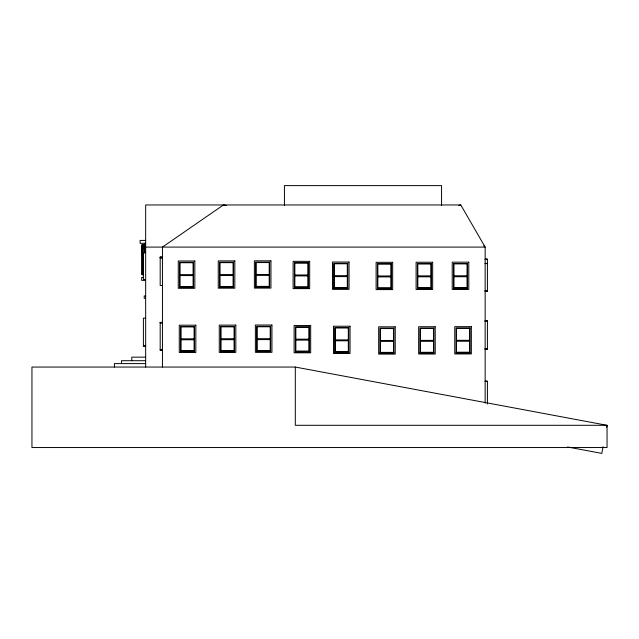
<?xml version="1.0" encoding="UTF-8"?>
<svg xmlns="http://www.w3.org/2000/svg" width="639" height="639" viewBox="0 0 639 639"><rect width="100%" height="100%" fill="white"/><g stroke="black" fill="none" stroke-linecap="round" stroke-linejoin="round"><path stroke-width="0.96" d="M141.922 254.33L141.922 251.247M142.537 254.442L142.537 251.359M143.751 248.891L143.583 248.667M141.938 251.383L141.93 250.137M142.553 251.494L142.545 250.248M143.591 248.483L143.607 247.932L143.783 249.242M141.938 250.416L141.938 249.09M142.561 250.528L142.553 249.202M141.946 249.49L141.946 248.108M142.569 249.601L142.561 248.22M143.775 248.763L143.719 247.349M143.719 248.763L143.479 247.437M143.927 249.202L144.015 244.865L142.641 244.865L142.617 246.606M141.954 248.619L141.954 247.221M142.577 248.731L142.593 246.542M143.679 249.242L143.631 248.244M141.97 247.82L141.97 246.438M142.585 247.932L142.609 245.871M143.695 248.683L143.735 247.692L143.767 248.683M143.975 248.683L144.015 247.077L143.456 247.077M141.978 247.109L141.986 245.759M141.994 246.494L142.018 244.753L143.4 244.753M143.719 247.533L143.735 246.83L143.743 247.533M143.591 248.06L143.751 247.349M143.456 247.708L143.495 248.683M603.072 446.605L601.802 453.386L567.488 446.973M606.691 427.235L607.05 425.302L295.298 367.05L31.95 367.05L31.95 447.54L607.05 447.54L607.05 425.302L295.298 425.302L295.298 367.05M458.842 205.423L460.775 204.959L485.153 247.093L485.153 403.113M460.775 204.959L145.66 204.959L145.66 367.05M145.66 240.416L140.101 240.416L140.101 243.307L145.66 243.307M145.66 247.093L485.153 247.093L483.731 245.735M145.66 252.293L143.4 252.293L143.4 279.57L145.66 279.57M160.189 257.11L162.45 257.03M160.189 257.197L162.45 257.197M160.189 257.533L162.45 257.533M160.189 258.236L162.45 258.236M485.153 259.075L487.421 259.075L487.421 291.496L485.153 291.496M485.153 259.25L487.421 259.25M485.153 263.396L487.421 263.396M485.153 263.572L487.421 263.572M141.938 273.532L142.345 273.532M142.553 273.644L142.96 273.644M219.992 274.554L233.091 274.554M256.111 274.474L269.211 274.474M143.495 274.658L141.922 274.658L141.938 253.459M179.998 274.642L193.098 274.642M294.851 274.978L307.942 274.978M219.992 275.481L233.091 275.481M256.111 275.401L269.211 275.401M179.998 275.569L193.098 275.569M334.213 275.673L347.312 275.673M417.834 275.88L430.934 275.88M453.954 275.8L467.053 275.8M294.851 275.912L307.942 275.912M377.849 275.968L390.94 275.968M334.213 276.607L347.312 276.607M417.834 276.807L430.934 276.807M453.954 276.735L467.053 276.735M377.849 276.895L390.94 276.895M143.16 277.406L141.658 277.406L141.658 280.369L145.66 280.369M162.45 285.505L160.189 285.505L160.189 257.03M255.704 286.783L269.61 286.783M219.584 286.863L233.491 286.863M179.599 286.951L193.505 286.951M294.443 287.286L308.349 287.286M333.806 287.981L347.712 287.981M453.554 288.109L467.46 288.109M417.435 288.189L431.341 288.189M377.441 288.277L391.348 288.277M485.153 290.673L487.421 290.673M485.153 290.849L487.421 290.849M485.153 291.272L487.421 291.28M145.66 295.937L144.214 295.937L144.214 298.301L145.66 298.301M145.66 318.15L143.4 318.15L143.4 346.474L145.66 346.474M485.153 320.506L487.421 320.506L487.421 349.405L485.153 349.405M485.153 320.682L487.421 320.682M485.153 321.305L487.421 321.305M485.153 321.481L487.421 321.481M162.45 322.391L160.189 322.391L160.189 350.156L162.45 350.156M160.189 322.479L162.45 322.559M160.189 322.711L162.45 322.711M160.189 322.887L162.45 322.887M257.11 338.67L270.209 338.67M181.005 338.83L194.104 338.83M220.99 338.742L234.09 338.742M295.849 339.173L308.949 339.173M257.11 339.597L270.209 339.597M181.005 339.764L194.104 339.764M220.99 339.676L234.09 339.676M335.219 339.868L348.311 339.868M295.849 340.1L308.949 340.1M456.51 340.307L469.609 340.307M420.39 340.379L433.49 340.379M380.405 340.467L393.496 340.467M335.219 340.795L348.311 340.795M456.51 341.234L469.609 341.234M420.39 341.314L433.49 341.314M380.405 341.402L393.496 341.402M143.4 345.427L145.66 345.427M485.153 348.582L487.421 348.582M485.153 348.758L487.421 348.758M485.153 349.198L487.421 349.198M160.189 349.757L162.45 349.757M160.189 349.988L162.45 349.988M220.591 351.059L234.497 351.059M256.71 350.979L270.616 350.979M180.597 351.146L194.504 351.146M295.45 351.482L309.356 351.482M334.812 352.177L348.718 352.177M419.991 352.696L433.897 352.696M456.11 352.616L470.016 352.616M379.997 352.776L393.904 352.776M145.66 357.153L131.794 357.153L131.794 360.708M145.66 360.708L121.482 360.708L121.482 363.599M145.66 363.599L114.389 363.599L114.421 367.05M485.153 381.14L487.421 381.14L487.421 404.008M485.153 381.323L487.421 381.323M226.39 205.431L223.442 204.959L162.45 247.093L162.45 367.05M144.015 244.865L144.11 252.9M144.015 247.077L144.055 248.683M143.456 246.83L143.471 247.533M142.641 244.865L142.673 247.221M142.641 245.847L142.665 246.606M142.018 244.753L142.058 247.109M143.471 247.349L143.479 249.09M142.05 245.759L142.074 247.82M142.681 246.542L142.689 247.932M143.456 247.221L143.471 248.108M143.503 248.539L143.511 249.242M142.697 247.333L142.697 248.731M142.082 247.221L142.082 248.619M143.607 248.068L143.495 248.763M142.713 248.22L142.713 249.601M142.098 248.108L142.09 249.49M142.721 249.202L142.713 250.528M142.106 249.09L142.106 251.383M142.729 250.248L142.721 251.494M142.114 250.137L142.122 254.33M142.737 251.359L142.737 254.442M441.573 205.446L441.573 185.614L284.435 185.614L284.435 205.446M144.662 243.307L144.662 253.052M142.721 253.571L142.737 274.77L142.553 253.571M142.106 253.459L142.122 274.658M270.944 260.832L254.378 260.832L254.378 288.109L270.944 288.109L270.944 260.832M234.825 260.912L218.258 260.912L218.258 288.189L234.825 288.189L234.825 260.912M194.831 261L178.265 261L178.265 288.277L194.831 288.277L194.831 261M309.675 261.343L293.117 261.343L293.117 288.62L309.675 288.62L309.675 261.343M349.046 262.038L332.48 262.038L332.48 289.315L349.046 289.315L349.046 262.038M269.61 262.166L255.704 262.166L255.704 287.406L269.61 287.406L269.61 262.166M468.786 262.166L452.22 262.166L452.22 289.443L468.786 289.443L468.786 262.166M233.491 262.246L219.584 262.246L219.584 287.486L233.491 287.486L233.491 262.246M432.667 262.246L416.101 262.246L416.101 289.515L432.667 289.515L432.667 262.246M193.505 262.325L179.599 262.325L179.599 287.574L193.505 287.574L193.505 262.325M392.673 262.325L376.115 262.325L376.115 289.603L392.673 289.603L392.673 262.325M269.211 262.565L256.111 262.565L256.111 286.376L269.211 286.376L269.211 262.565M233.091 262.645L219.992 262.645L219.992 286.456L233.091 286.456L233.091 262.645M308.349 262.669L294.443 262.669L294.443 287.909L308.349 287.909L308.349 262.669M193.098 262.733L179.998 262.733L179.998 286.544L193.098 286.544L193.098 262.733M307.942 263.076L294.851 263.076L294.851 286.887L307.942 286.887L307.942 263.076M347.712 263.364L333.806 263.364L333.806 288.604L347.712 288.604L347.712 263.364M467.46 263.492L453.554 263.492L453.554 288.732L467.46 288.732L467.46 263.492M431.341 263.572L417.435 263.572L417.435 288.812L431.341 288.812L431.341 263.572M347.312 263.771L334.213 263.771L334.213 287.582L347.312 287.582L347.312 263.771M391.348 263.659L377.441 263.659L377.441 288.9L391.348 288.9L391.348 263.659M467.053 263.899L453.954 263.899L453.954 287.71L467.053 287.71L467.053 263.899M430.934 263.971L417.834 263.971L417.834 287.782L430.934 287.782L430.934 263.971M390.94 264.059L377.849 264.059L377.849 287.869L390.94 287.869L390.94 264.059M235.823 325.107L219.265 325.107L219.265 352.385L235.823 352.385L235.823 325.107M271.942 325.027L255.384 325.027L255.384 352.305L271.942 352.305L271.942 325.027M195.838 325.195L179.271 325.195L179.271 352.472L195.838 352.472L195.838 325.195M310.682 325.531L294.116 325.531L294.116 352.808L310.682 352.808L310.682 325.531M350.044 326.225L333.486 326.225L333.486 353.503L350.044 353.503L350.044 326.225M234.497 326.433L220.591 326.433L220.591 351.674L234.497 351.674L234.497 326.433M270.616 326.353L256.71 326.353L256.71 351.602L270.616 351.602L270.616 326.353M194.504 326.521L180.597 326.521L180.597 351.762L194.504 351.762L194.504 326.521M471.342 326.665L454.776 326.665L454.776 353.942L471.342 353.942L471.342 326.665M234.09 326.841L220.99 326.841L220.99 350.651L234.09 350.651L234.09 326.841M270.209 326.761L257.11 326.761L257.11 350.571L270.209 350.571L270.209 326.761M309.356 326.864L295.45 326.864L295.45 352.105L309.356 352.105L309.356 326.864M395.229 326.833L378.671 326.833L378.671 354.11L395.229 354.11L395.229 326.833M435.223 326.745L418.657 326.745L418.657 354.022L435.223 354.022L435.223 326.745M194.104 326.928L181.005 326.928L181.005 350.739L194.104 350.739L194.104 326.928M308.949 327.264L295.849 327.264L295.849 351.075L308.949 351.075L308.949 327.264M348.718 327.559L334.812 327.559L334.812 352.8L348.718 352.8L348.718 327.559M348.311 327.959L335.219 327.959L335.219 351.769L348.311 351.769L348.311 327.959M470.016 327.991L456.11 327.991L456.11 353.231L470.016 353.231L470.016 327.991M393.904 328.158L379.997 328.158L379.997 353.399L393.904 353.399L393.904 328.158M433.897 328.071L419.991 328.071L419.991 353.311L433.897 353.311L433.897 328.071M469.609 328.398L456.51 328.398L456.51 352.209L469.609 352.209L469.609 328.398M393.496 328.566L380.405 328.566L380.405 352.377L393.496 352.377L393.496 328.566M433.49 328.478L420.39 328.478L420.39 352.289L433.49 352.289L433.49 328.478"/></g></svg>
